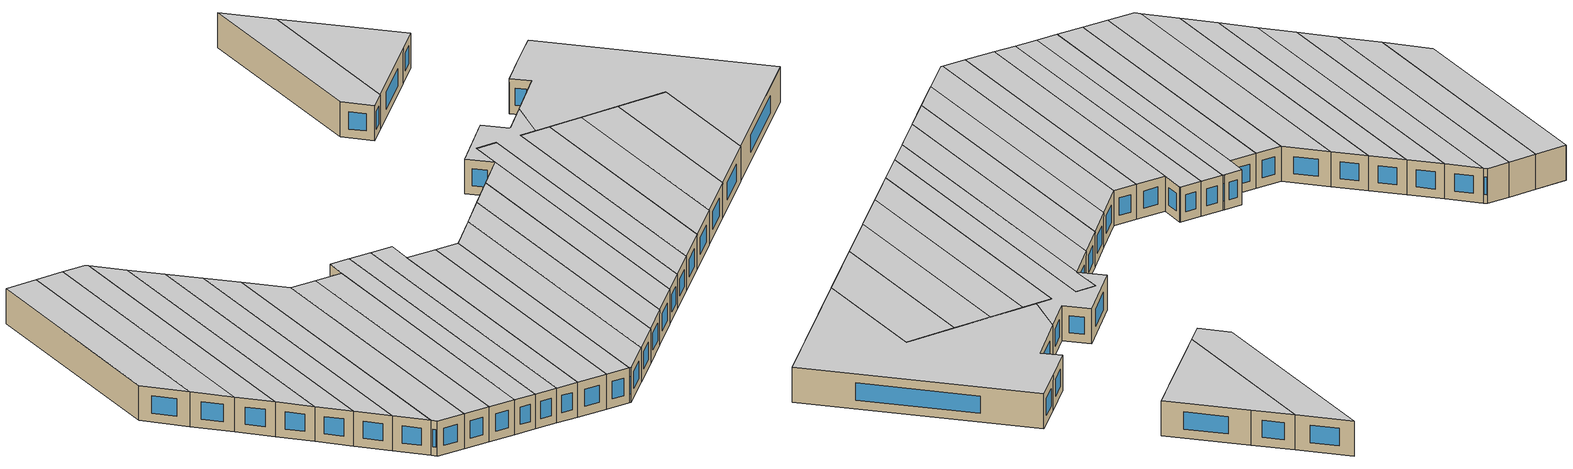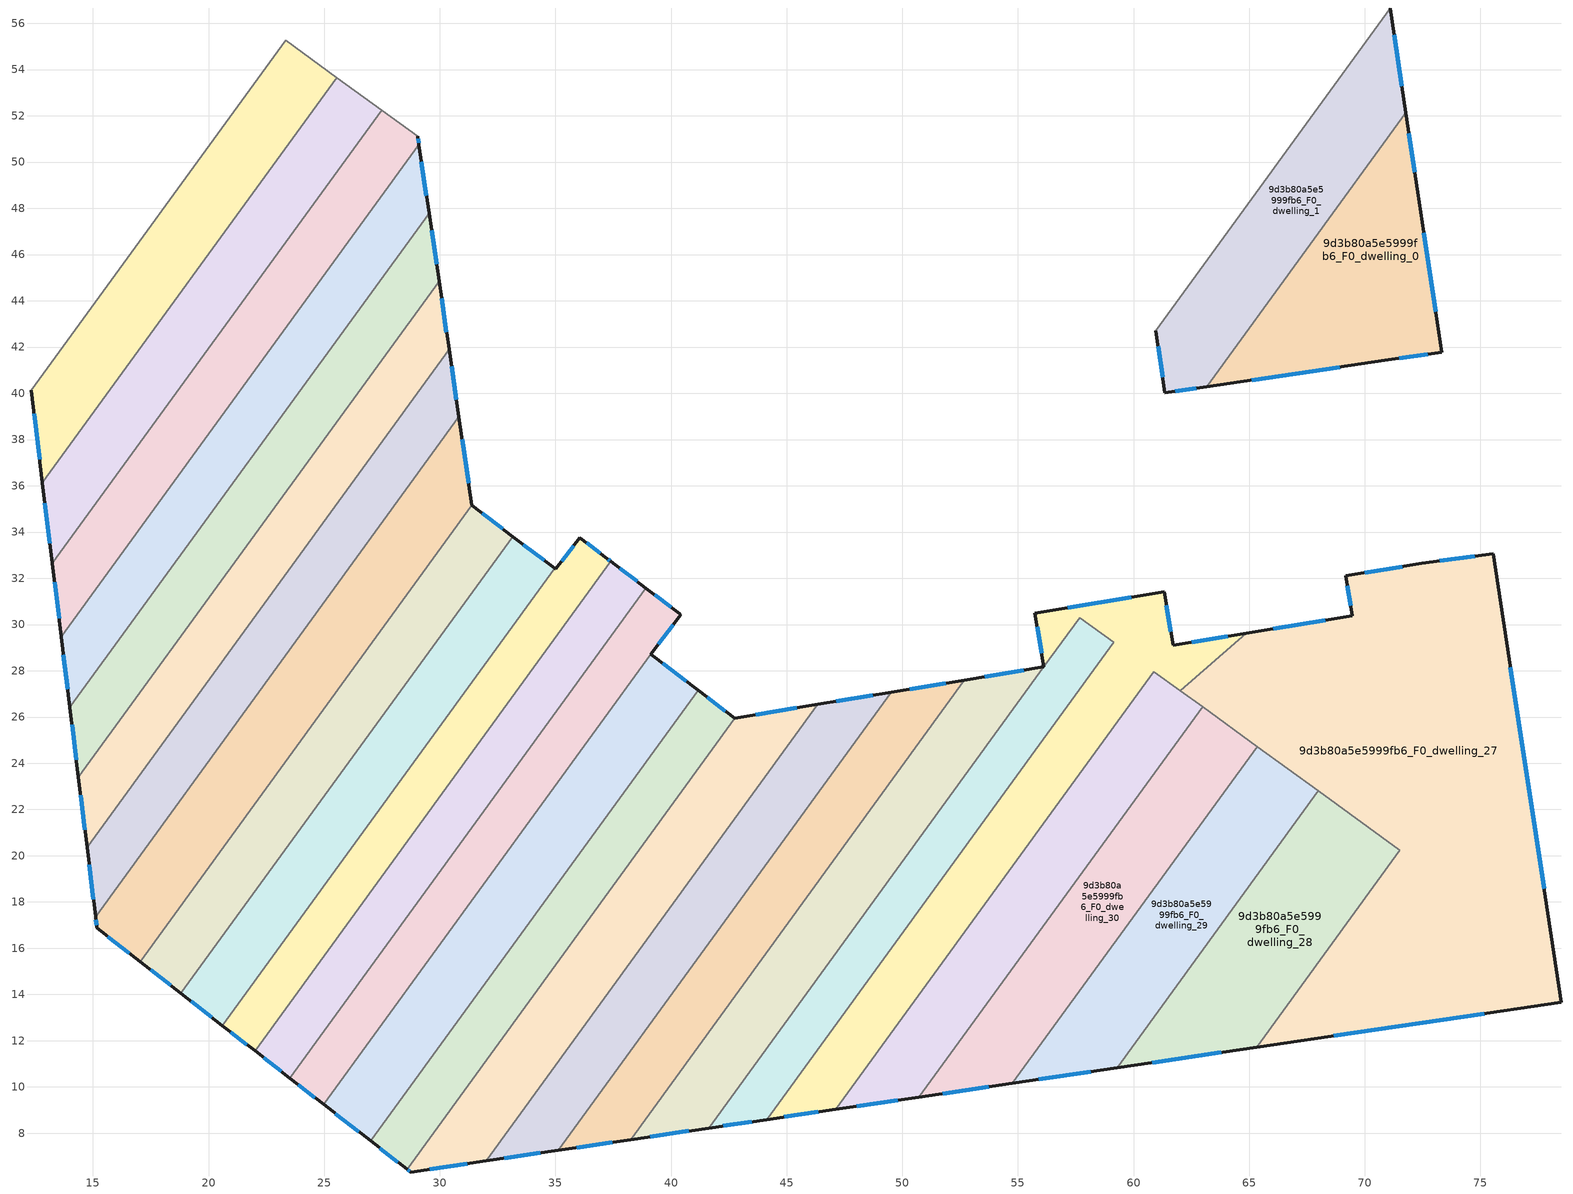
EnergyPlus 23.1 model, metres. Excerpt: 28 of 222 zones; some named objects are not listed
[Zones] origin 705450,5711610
9d3b80a5e5999fb6_F0_dwelling_0
 floor ground (EU_floor_Construction): 71.77,52.12 72.28,48.69 73.34,41.78 70.87,41.42 63.17,40.29 z0
 wall outside (EU_wall_Construction): 63.17,40.29 70.87,41.42 73.34,41.78 72.28,48.69 71.77,52.12 z0:3
 wall to 9d3b80a5e5999fb6_F0_dwelling_1 (EU_wall_Construction): 71.77,52.12 63.17,40.29 z0:3
 window (EU_Window_Construction): 65.11,40.57 68.92,41.13 / 72.15,49.56 71.9,51.25 / 73.07,43.53 72.55,46.94 / 71.49,41.51 72.71,41.69 z0.76:2.24
 ceiling to 9d3b80a5e5999fb6_F1_dwelling_0 (EU_floor_Construction): 73.34,41.78 72.28,48.69 71.77,52.12 63.17,40.29 70.87,41.42 z3
9d3b80a5e5999fb6_F0_dwelling_1
 floor ground (EU_floor_Construction): 71.1,56.66 71.77,52.12 63.17,40.29 61.35,40.02 60.96,42.71 z0
 wall outside (EU_wall_Construction): 60.96,42.71 61.35,40.02 63.17,40.29 / 71.77,52.12 71.1,56.66 z0:3
 wall to 9d3b80a5e5999fb6_F0_dwelling_2 (EU_wall_Construction): 71.1,56.66 60.96,42.71 z0:3
 window (EU_Window_Construction): 61.06,42.03 61.25,40.7 / 71.6,53.27 71.27,55.51 / 61.81,40.09 62.71,40.22 z0.76:2.24
 ceiling to 9d3b80a5e5999fb6_F1_dwelling_1 (EU_floor_Construction): 63.17,40.29 71.77,52.12 71.1,56.66 60.96,42.71 61.35,40.02 z3
9d3b80a5e5999fb6_F0_dwelling_27
 floor ground (EU_floor_Construction): 75.54,33.07 78.5,13.66 65.32,11.72 71.51,20.24 62.02,27.14 64.88,29.62 69.46,30.38 69.17,32.11 72.46,32.64 z0
 wall outside (EU_wall_Construction): 65.32,11.72 78.5,13.66 75.54,33.07 72.46,32.64 69.17,32.11 69.46,30.38 64.88,29.62 z0:3
 wall to 9d3b80a5e5999fb6_F0_dwelling_32 (EU_wall_Construction): 64.88,29.62 62.02,27.14 z0:3
 wall to 9d3b80a5e5999fb6_F0_dwelling_28 (EU_wall_Construction): 67.99,22.8 71.51,20.24 65.32,11.72 z0:3
 wall to 9d3b80a5e5999fb6_F0_dwelling_29 (EU_wall_Construction): 65.34,24.72 67.99,22.8 z0:3
 wall to 9d3b80a5e5999fb6_F0_dwelling_30 (EU_wall_Construction): 62.98,26.44 65.34,24.72 z0:3
 wall to 9d3b80a5e5999fb6_F0_dwelling_31 (EU_wall_Construction): 62.02,27.14 62.98,26.44 z0:3
 window (EU_Window_Construction): 68.3,30.19 66.04,29.81 / 69.24,31.67 69.38,30.82 / 71.63,32.5 70,32.24 / 74.76,32.96 73.24,32.75 / 77.75,18.57 76.29,28.16 / 68.65,12.21 75.17,13.17 z0.76:2.24
 ceiling to 9d3b80a5e5999fb6_F1_dwelling_27 (EU_floor_Construction): 78.5,13.66 75.54,33.07 72.46,32.64 69.17,32.11 69.46,30.38 64.88,29.62 62.02,27.14 71.51,20.24 65.32,11.72 z3
9d3b80a5e5999fb6_F0_dwelling_28
 floor ground (EU_floor_Construction): 71.51,20.24 65.32,11.72 59.29,10.83 67.99,22.8 z0
 wall outside (EU_wall_Construction): 59.29,10.83 65.32,11.72 z0:3
 wall to 9d3b80a5e5999fb6_F0_dwelling_29 (EU_wall_Construction): 67.99,22.8 59.29,10.83 z0:3
 window (EU_Window_Construction): 60.81,11.05 63.79,11.49 z0.76:2.24
 ceiling to 9d3b80a5e5999fb6_F1_dwelling_28 (EU_floor_Construction): 65.32,11.72 71.51,20.24 67.99,22.8 59.29,10.83 z3
9d3b80a5e5999fb6_F0_dwelling_29
 floor ground (EU_floor_Construction): 67.99,22.8 59.29,10.83 54.76,10.16 65.34,24.72 z0
 wall outside (EU_wall_Construction): 54.76,10.16 59.29,10.83 z0:3
 wall to 9d3b80a5e5999fb6_F0_dwelling_30 (EU_wall_Construction): 65.34,24.72 54.76,10.16 z0:3
 window (EU_Window_Construction): 55.91,10.33 58.14,10.66 z0.76:2.24
 ceiling to 9d3b80a5e5999fb6_F1_dwelling_29 (EU_floor_Construction): 59.29,10.83 67.99,22.8 65.34,24.72 54.76,10.16 z3
9d3b80a5e5999fb6_F0_dwelling_30
 floor ground (EU_floor_Construction): 65.34,24.72 54.76,10.16 50.72,9.57 62.98,26.44 z0
 wall outside (EU_wall_Construction): 50.72,9.57 54.76,10.16 z0:3
 wall to 9d3b80a5e5999fb6_F0_dwelling_31 (EU_wall_Construction): 62.98,26.44 50.72,9.57 z0:3
 window (EU_Window_Construction): 51.74,9.72 53.74,10.01 z0.76:2.24
 ceiling to 9d3b80a5e5999fb6_F1_dwelling_30 (EU_floor_Construction): 54.76,10.16 65.34,24.72 62.98,26.44 50.72,9.57 z3
9d3b80a5e5999fb6_F0_dwelling_31
 floor ground (EU_floor_Construction): 62.98,26.44 50.72,9.57 47.13,9.04 60.88,27.96 z0
 wall outside (EU_wall_Construction): 47.13,9.04 50.72,9.57 z0:3
 wall to 9d3b80a5e5999fb6_F0_dwelling_32 (EU_wall_Construction): 62.02,27.14 60.88,27.96 47.13,9.04 z0:3
 window (EU_Window_Construction): 48.03,9.17 49.81,9.43 z0.76:2.24
 ceiling to 9d3b80a5e5999fb6_F1_dwelling_31 (EU_floor_Construction): 50.72,9.57 62.98,26.44 60.88,27.96 47.13,9.04 z3
9d3b80a5e5999fb6_F0_dwelling_32
 floor ground (EU_floor_Construction): 64.88,29.62 62.02,27.14 60.88,27.96 47.13,9.04 44.13,8.59 59.13,29.24 57.67,30.3 56.12,28.17 55.74,30.49 61.32,31.42 61.7,29.1 z0
 wall outside (EU_wall_Construction): 64.88,29.62 61.7,29.1 61.32,31.42 55.74,30.49 56.12,28.17 / 44.13,8.59 47.13,9.04 z0:3
 wall to 9d3b80a5e5999fb6_F0_dwelling_33 (EU_wall_Construction): 56.12,28.17 57.67,30.3 59.13,29.24 44.13,8.59 z0:3
 window (EU_Window_Construction): 55.83,29.9 56.02,28.76 / 59.91,31.18 57.15,30.73 / 61.61,29.68 61.42,30.83 / 64.08,29.49 62.51,29.23 / 44.89,8.71 46.37,8.92 z0.76:2.24
 ceiling to 9d3b80a5e5999fb6_F1_dwelling_32 (EU_floor_Construction): 47.13,9.04 60.88,27.96 62.02,27.14 64.88,29.62 61.7,29.1 61.32,31.42 55.74,30.49 56.12,28.17 57.67,30.3 59.13,29.24 44.13,8.59 z3
9d3b80a5e5999fb6_F0_dwelling_33
 floor ground (EU_floor_Construction): 59.13,29.24 44.13,8.59 41.63,8.22 57.67,30.3 z0
 wall outside (EU_wall_Construction): 41.63,8.22 44.13,8.59 z0:3
 wall to 9d3b80a5e5999fb6_F0_dwelling_34 (EU_wall_Construction): 56.12,28.17 41.63,8.22 z0:3
 window (EU_Window_Construction): 42.26,8.32 43.5,8.5 z0.76:2.24
 ceiling to 9d3b80a5e5999fb6_F1_dwelling_33 (EU_floor_Construction): 44.13,8.59 59.13,29.24 57.67,30.3 41.63,8.22 z3
9d3b80a5e5999fb6_F0_dwelling_34
 floor ground (EU_floor_Construction): 56.12,28.17 41.63,8.22 38.25,7.73 52.69,27.6 z0
 wall outside (EU_wall_Construction): 56.12,28.17 52.69,27.6 / 38.25,7.73 41.63,8.22 z0:3
 wall to 9d3b80a5e5999fb6_F0_dwelling_35 (EU_wall_Construction): 52.69,27.6 38.25,7.73 z0:3
 window (EU_Window_Construction): 55.25,28.02 53.56,27.74 / 39.1,7.85 40.77,8.1 z0.76:2.24
 ceiling to 9d3b80a5e5999fb6_F1_dwelling_34 (EU_floor_Construction): 41.63,8.22 56.12,28.17 52.69,27.6 38.25,7.73 z3
9d3b80a5e5999fb6_F0_dwelling_35
 floor ground (EU_floor_Construction): 52.69,27.6 38.25,7.73 35.13,7.27 49.52,27.07 z0
 wall outside (EU_wall_Construction): 52.69,27.6 49.52,27.07 / 35.13,7.27 38.25,7.73 z0:3
 wall to 9d3b80a5e5999fb6_F0_dwelling_36 (EU_wall_Construction): 49.52,27.07 35.13,7.27 z0:3
 window (EU_Window_Construction): 51.89,27.46 50.32,27.2 / 35.92,7.38 37.46,7.61 z0.76:2.24
 ceiling to 9d3b80a5e5999fb6_F1_dwelling_35 (EU_floor_Construction): 38.25,7.73 52.69,27.6 49.52,27.07 35.13,7.27 z3
9d3b80a5e5999fb6_F0_dwelling_36
 floor ground (EU_floor_Construction): 49.52,27.07 35.13,7.27 32,6.81 46.35,26.54 z0
 wall outside (EU_wall_Construction): 49.52,27.07 46.35,26.54 / 32,6.81 35.13,7.27 z0:3
 wall to 9d3b80a5e5999fb6_F0_dwelling_37 (EU_wall_Construction): 46.35,26.54 32,6.81 z0:3
 window (EU_Window_Construction): 48.72,26.94 47.15,26.68 / 32.79,6.92 34.34,7.15 z0.76:2.24
 ceiling to 9d3b80a5e5999fb6_F1_dwelling_36 (EU_floor_Construction): 35.13,7.27 49.52,27.07 46.35,26.54 32,6.81 z3
9d3b80a5e5999fb6_F0_dwelling_37
 floor ground (EU_floor_Construction): 46.35,26.54 32,6.81 28.74,6.32 28.58,6.44 42.75,25.95 z0
 wall outside (EU_wall_Construction): 28.58,6.44 28.74,6.32 32,6.81 / 46.35,26.54 42.75,25.95 z0:3
 wall to 9d3b80a5e5999fb6_F0_dwelling_38 (EU_wall_Construction): 42.75,25.95 28.58,6.44 z0:3
 window (EU_Window_Construction): 28.62,6.41 28.7,6.35 / 45.44,26.39 43.66,26.1 / 29.56,6.45 31.18,6.68 z0.76:2.24
 ceiling to 9d3b80a5e5999fb6_F1_dwelling_37 (EU_floor_Construction): 32,6.81 46.35,26.54 42.75,25.95 28.58,6.44 28.74,6.32 z3
9d3b80a5e5999fb6_F0_dwelling_38
 floor ground (EU_floor_Construction): 42.75,25.95 28.58,6.44 27,7.67 41.16,27.16 z0
 wall outside (EU_wall_Construction): 42.75,25.95 41.16,27.16 / 27,7.67 28.58,6.44 z0:3
 wall to 9d3b80a5e5999fb6_F0_dwelling_39 (EU_wall_Construction): 41.16,27.16 27,7.67 z0:3
 window (EU_Window_Construction): 42.35,26.25 41.57,26.85 / 27.4,7.36 28.18,6.75 z0.76:2.24
 ceiling to 9d3b80a5e5999fb6_F1_dwelling_38 (EU_floor_Construction): 28.58,6.44 42.75,25.95 41.16,27.16 27,7.67 z3
9d3b80a5e5999fb6_F0_dwelling_39
 floor ground (EU_floor_Construction): 41.16,27.16 27,7.67 24.97,9.25 39.11,28.72 z0
 wall outside (EU_wall_Construction): 41.16,27.16 39.11,28.72 / 24.97,9.25 27,7.67 z0:3
 wall to 9d3b80a5e5999fb6_F0_dwelling_40 (EU_wall_Construction): 39.11,28.72 24.97,9.25 z0:3
 window (EU_Window_Construction): 40.65,27.55 39.63,28.32 / 25.48,8.85 26.49,8.07 z0.76:2.24
 ceiling to 9d3b80a5e5999fb6_F1_dwelling_39 (EU_floor_Construction): 27,7.67 41.16,27.16 39.11,28.72 24.97,9.25 z3
9d3b80a5e5999fb6_F0_dwelling_40
 floor ground (EU_floor_Construction): 40.38,30.46 40.42,30.43 39.11,28.72 24.97,9.25 23.51,10.39 38.91,31.58 z0
 wall outside (EU_wall_Construction): 39.11,28.72 40.42,30.43 40.38,30.46 38.91,31.58 / 23.51,10.39 24.97,9.25 z0:3
 wall to 9d3b80a5e5999fb6_F0_dwelling_41 (EU_wall_Construction): 38.91,31.58 23.51,10.39 z0:3
 window (EU_Window_Construction): 40.01,30.74 39.28,31.29 / 39.44,29.15 40.09,30 / 23.88,10.1 24.6,9.54 z0.76:2.24
 ceiling to 9d3b80a5e5999fb6_F1_dwelling_40 (EU_floor_Construction): 24.97,9.25 39.11,28.72 40.42,30.43 40.38,30.46 38.91,31.58 23.51,10.39 z3
9d3b80a5e5999fb6_F0_dwelling_41
 floor ground (EU_floor_Construction): 38.91,31.58 23.51,10.39 22.01,11.56 37.4,32.73 z0
 wall outside (EU_wall_Construction): 22.01,11.56 23.51,10.39 / 38.91,31.58 37.4,32.73 z0:3
 wall to 9d3b80a5e5999fb6_F0_dwelling_42 (EU_wall_Construction): 37.4,32.73 22.01,11.56 z0:3
 window (EU_Window_Construction): 22.39,11.26 23.13,10.68 / 38.53,31.87 37.78,32.44 z0.76:2.24
 ceiling to 9d3b80a5e5999fb6_F1_dwelling_41 (EU_floor_Construction): 23.51,10.39 38.91,31.58 37.4,32.73 22.01,11.56 z3
9d3b80a5e5999fb6_F0_dwelling_42
 floor ground (EU_floor_Construction): 37.24,32.85 37.4,32.73 22.01,11.56 20.6,12.65 34.97,32.43 35,32.4 36.05,33.76 z0
 wall outside (EU_wall_Construction): 37.4,32.73 37.24,32.85 36.05,33.76 35,32.4 34.97,32.43 / 20.6,12.65 22.01,11.56 z0:3
 wall to 9d3b80a5e5999fb6_F0_dwelling_43 (EU_wall_Construction): 34.97,32.43 20.6,12.65 z0:3
 window (EU_Window_Construction): 35.79,33.42 35.27,32.75 / 36.94,33.08 36.35,33.53 / 37.36,32.76 37.28,32.82 / 20.96,12.38 21.65,11.84 z0.76:2.24
 ceiling to 9d3b80a5e5999fb6_F1_dwelling_42 (EU_floor_Construction): 22.01,11.56 37.4,32.73 37.24,32.85 36.05,33.76 35,32.4 34.97,32.43 20.6,12.65 z3
9d3b80a5e5999fb6_F0_dwelling_43
 floor ground (EU_floor_Construction): 34.97,32.43 20.6,12.65 18.8,14.05 33.16,33.8 z0
 wall outside (EU_wall_Construction): 18.8,14.05 20.6,12.65 / 34.97,32.43 33.16,33.8 z0:3
 wall to 9d3b80a5e5999fb6_F0_dwelling_44 (EU_wall_Construction): 33.16,33.8 18.8,14.05 z0:3
 window (EU_Window_Construction): 19.26,13.7 20.14,13.01 / 34.51,32.78 33.62,33.46 z0.76:2.24
 ceiling to 9d3b80a5e5999fb6_F1_dwelling_43 (EU_floor_Construction): 20.6,12.65 34.97,32.43 33.16,33.8 18.8,14.05 z3
9d3b80a5e5999fb6_F0_dwelling_44
 floor ground (EU_floor_Construction): 33.16,33.8 18.8,14.05 17.05,15.42 31.39,35.15 z0
 wall outside (EU_wall_Construction): 33.16,33.8 31.39,35.15 / 17.05,15.42 18.8,14.05 z0:3
 wall to 9d3b80a5e5999fb6_F0_dwelling_45 (EU_wall_Construction): 31.39,35.15 17.05,15.42 z0:3
 window (EU_Window_Construction): 32.71,34.15 31.84,34.81 / 17.49,15.07 18.36,14.4 z0.76:2.24
 ceiling to 9d3b80a5e5999fb6_F1_dwelling_44 (EU_floor_Construction): 18.8,14.05 33.16,33.8 31.39,35.15 17.05,15.42 z3
9d3b80a5e5999fb6_F0_dwelling_45
 floor ground (EU_floor_Construction): 30.83,38.98 31.39,35.15 17.05,15.42 15.17,16.88 15.11,17.36 z0
 wall outside (EU_wall_Construction): 31.39,35.15 30.83,38.98 / 15.11,17.36 15.17,16.88 17.05,15.42 z0:3
 wall to 9d3b80a5e5999fb6_F0_dwelling_46 (EU_wall_Construction): 30.83,38.98 15.11,17.36 z0:3
 window (EU_Window_Construction): 31.25,36.12 30.97,38.01 / 15.65,16.51 16.57,15.79 / 15.13,17.23 15.16,17 z0.76:2.24
 ceiling to 9d3b80a5e5999fb6_F1_dwelling_45 (EU_floor_Construction): 17.05,15.42 31.39,35.15 30.83,38.98 15.11,17.36 15.17,16.88 z3
9d3b80a5e5999fb6_F0_dwelling_46
 floor ground (EU_floor_Construction): 30.4,41.91 30.83,38.98 15.11,17.36 14.74,20.37 z0
 wall outside (EU_wall_Construction): 14.74,20.37 15.11,17.36 / 30.83,38.98 30.4,41.91 z0:3
 wall to 9d3b80a5e5999fb6_F0_dwelling_47 (EU_wall_Construction): 30.4,41.91 14.74,20.37 z0:3
 window (EU_Window_Construction): 14.84,19.6 15.02,18.12 / 30.72,39.72 30.51,41.16 z0.76:2.24
 ceiling to 9d3b80a5e5999fb6_F1_dwelling_46 (EU_floor_Construction): 15.11,17.36 30.83,38.98 30.4,41.91 14.74,20.37 z3
9d3b80a5e5999fb6_F0_dwelling_47
 floor ground (EU_floor_Construction): 29.96,44.84 30.4,41.91 14.74,20.37 14.37,23.39 z0
 wall outside (EU_wall_Construction): 14.37,23.39 14.74,20.37 / 30.4,41.91 29.96,44.84 z0:3
 wall to 9d3b80a5e5999fb6_F0_dwelling_48 (EU_wall_Construction): 29.96,44.84 14.37,23.39 z0:3
 window (EU_Window_Construction): 14.47,22.63 14.65,21.13 / 30.29,42.65 30.07,44.1 z0.76:2.24
 ceiling to 9d3b80a5e5999fb6_F1_dwelling_47 (EU_floor_Construction): 14.74,20.37 30.4,41.91 29.96,44.84 14.37,23.39 z3
9d3b80a5e5999fb6_F0_dwelling_48
 floor ground (EU_floor_Construction): 29.53,47.79 29.96,44.84 14.37,23.39 14,26.42 z0
 wall outside (EU_wall_Construction): 14,26.42 14.37,23.39 / 29.96,44.84 29.53,47.79 z0:3
 wall to 9d3b80a5e5999fb6_F0_dwelling_49 (EU_wall_Construction): 29.53,47.79 14,26.42 z0:3
 window (EU_Window_Construction): 14.1,25.66 14.28,24.16 / 29.86,45.59 29.64,47.05 z0.76:2.24
 ceiling to 9d3b80a5e5999fb6_F1_dwelling_48 (EU_floor_Construction): 14.37,23.39 29.96,44.84 29.53,47.79 14,26.42 z3
9d3b80a5e5999fb6_F0_dwelling_49
 floor ground (EU_floor_Construction): 29.1,50.75 29.53,47.79 14,26.42 13.63,29.47 z0
 wall outside (EU_wall_Construction): 13.63,29.47 14,26.42 / 29.53,47.79 29.1,50.75 z0:3
 wall to 9d3b80a5e5999fb6_F0_dwelling_50 (EU_wall_Construction): 29.1,50.75 13.63,29.47 z0:3
 window (EU_Window_Construction): 13.72,28.7 13.91,27.19 / 29.42,48.54 29.21,50.01 z0.76:2.24
 ceiling to 9d3b80a5e5999fb6_F1_dwelling_49 (EU_floor_Construction): 14,26.42 29.53,47.79 29.1,50.75 13.63,29.47 z3
9d3b80a5e5999fb6_F0_dwelling_50
 floor ground (EU_floor_Construction): 29.05,51.1 29.1,50.75 13.63,29.47 13.24,32.64 27.49,52.24 z0
 wall outside (EU_wall_Construction): 29.1,50.75 29.05,51.1 / 13.24,32.64 13.63,29.47 z0:3
 wall to 9d3b80a5e5999fb6_F0_dwelling_51 (EU_wall_Construction): 27.49,52.24 13.24,32.64 z0:3
 wall to 9d3b80a5e5999fb6_F0_dwelling_18 (EU_wall_Construction): 29.05,51.1 27.49,52.24 z0:3
 window (EU_Window_Construction): 29.08,50.84 29.06,51.02 / 13.34,31.84 13.53,30.27 z0.76:2.24
 ceiling to 9d3b80a5e5999fb6_F1_dwelling_50 (EU_floor_Construction): 13.63,29.47 29.1,50.75 29.05,51.1 27.49,52.24 13.24,32.64 z3
9d3b80a5e5999fb6_F0_dwelling_51
 floor ground (EU_floor_Construction): 27.49,52.24 13.24,32.64 12.81,36.14 25.54,53.65 z0
 wall outside (EU_wall_Construction): 12.81,36.14 13.24,32.64 z0:3
 wall to 9d3b80a5e5999fb6_F0_dwelling_52 (EU_wall_Construction): 25.54,53.65 12.81,36.14 z0:3
 wall to 9d3b80a5e5999fb6_F0_dwelling_18 (EU_wall_Construction): 27.49,52.24 25.54,53.65 z0:3
 window (EU_Window_Construction): 12.92,35.25 13.13,33.52 z0.76:2.24
 ceiling to 9d3b80a5e5999fb6_F1_dwelling_51 (EU_floor_Construction): 13.24,32.64 27.49,52.24 25.54,53.65 12.81,36.14 z3
9d3b80a5e5999fb6_F0_dwelling_52
 floor ground (EU_floor_Construction): 25.54,53.65 12.81,36.14 12.33,40.12 23.33,55.26 z0
 wall outside (EU_wall_Construction): 12.33,40.12 12.81,36.14 z0:3
 wall to 9d3b80a5e5999fb6_F0_dwelling_53 (EU_wall_Construction): 23.33,55.26 12.33,40.12 z0:3
 wall to 9d3b80a5e5999fb6_F0_dwelling_18 (EU_wall_Construction): 25.54,53.65 23.33,55.26 z0:3
 window (EU_Window_Construction): 12.45,39.11 12.69,37.15 z0.76:2.24
 ceiling to 9d3b80a5e5999fb6_F1_dwelling_52 (EU_floor_Construction): 12.81,36.14 25.54,53.65 23.33,55.26 12.33,40.12 z3
[Building]
EU S2 Campaign: North Axis=0; Terrain=City; Solar Distribution=FullExterior
[Site:Location]
London: Latitude=51.5; Longitude=-0.5; Time Zone=0; Elevation=25
[SizingPeriod:WeatherFileDays]
AnnualSizingPeriod: Begin Month=1; Begin Day of Month=1; End Month=12; End Day of Month=31; Day of Week for Start Day=Monday; Use Weather File Daylight Saving Period=No; Use Weather File Rain and Snow Indicators=No
[MATERIAL]
EU_InternalMass_Material: Roughness=MediumRough; Thickness=0.1; Conductivity=1; Density=1800; Specific Heat=900; Thermal Absorptance=0.9; Solar Absorptance=0.7; Visible Absorptance=0.7
[MATERIAL:NOMASS] Roughness=MediumRough; Thermal Absorptance=0.9; Solar Absorptance=0.7; Visible Absorptance=0.7
Name | Thermal Resistance
EU_wall_NoMass | 0.655885
EU_floor_NoMass | 2.16442
[WINDOWMATERIAL:SIMPLEGLAZINGSYSTEM]
EU_Window_SimpleGlazing: UFactor=2.91071; Solar Heat Gain Coefficient=0.76; Visible Transmittance=0.76
[CONSTRUCTION]
EU_wall_Construction: EU_wall_NoMass
EU_floor_Construction: EU_floor_NoMass
EU_Window_Construction: EU_Window_SimpleGlazing
EU_InternalMass_Construction: EU_InternalMass_Material
[ZONE] Type=1; Multiplier=1; Ceiling Height=autocalculate; Floor Area=autocalculate; Part of Total Floor Area=Yes
Name | Volume
9d3b80a5e5999fb6_F0_dwelling_0 | 161.084
9d3b80a5e5999fb6_F0_dwelling_1 | 161.039
9d3b80a5e5999fb6_F0_dwelling_27 | 579.562
9d3b80a5e5999fb6_F0_dwelling_28 | 165.539
9d3b80a5e5999fb6_F0_dwelling_29 | 160.792
9d3b80a5e5999fb6_F0_dwelling_30 | 170.284
9d3b80a5e5999fb6_F0_dwelling_31 | 172.258
9d3b80a5e5999fb6_F0_dwelling_32 | 203.999
9d3b80a5e5999fb6_F0_dwelling_33 | 143.049
9d3b80a5e5999fb6_F0_dwelling_34 | 180.338
9d3b80a5e5999fb6_F0_dwelling_35 | 165.538
9d3b80a5e5999fb6_F0_dwelling_36 | 165.576
9d3b80a5e5999fb6_F0_dwelling_37 | 186.638
9d3b80a5e5999fb6_F0_dwelling_38 | 144.413
9d3b80a5e5999fb6_F0_dwelling_39 | 186.09
9d3b80a5e5999fb6_F0_dwelling_40 | 144.995
9d3b80a5e5999fb6_F0_dwelling_41 | 149.777
9d3b80a5e5999fb6_F0_dwelling_42 | 139.741
9d3b80a5e5999fb6_F0_dwelling_43 | 166.769
9d3b80a5e5999fb6_F0_dwelling_44 | 162.686
9d3b80a5e5999fb6_F0_dwelling_45 | 208.689
9d3b80a5e5999fb6_F0_dwelling_46 | 165.53
9d3b80a5e5999fb6_F0_dwelling_47 | 165.566
9d3b80a5e5999fb6_F0_dwelling_48 | 165.464
9d3b80a5e5999fb6_F0_dwelling_49 | 165.587
9d3b80a5e5999fb6_F0_dwelling_50 | 165.583
9d3b80a5e5999fb6_F0_dwelling_51 | 165.495
9d3b80a5e5999fb6_F0_dwelling_52 | 165.532
[INTERNALMASS] Construction=EU_InternalMass_Construction
Name | Zone or ZoneList | Surface Area
9d3b80a5e5999fb6_F0_dwelling_0_EU_InternalMass | 9d3b80a5e5999fb6_F0_dwelling_0 | 53.6944
9d3b80a5e5999fb6_F0_dwelling_1_EU_InternalMass | 9d3b80a5e5999fb6_F0_dwelling_1 | 53.6797
9d3b80a5e5999fb6_F0_dwelling_27_EU_InternalMass | 9d3b80a5e5999fb6_F0_dwelling_27 | 193.182
9d3b80a5e5999fb6_F0_dwelling_28_EU_InternalMass | 9d3b80a5e5999fb6_F0_dwelling_28 | 55.1797
9d3b80a5e5999fb6_F0_dwelling_29_EU_InternalMass | 9d3b80a5e5999fb6_F0_dwelling_29 | 53.5972
9d3b80a5e5999fb6_F0_dwelling_30_EU_InternalMass | 9d3b80a5e5999fb6_F0_dwelling_30 | 56.7615
9d3b80a5e5999fb6_F0_dwelling_31_EU_InternalMass | 9d3b80a5e5999fb6_F0_dwelling_31 | 57.4194
9d3b80a5e5999fb6_F0_dwelling_32_EU_InternalMass | 9d3b80a5e5999fb6_F0_dwelling_32 | 67.9996
9d3b80a5e5999fb6_F0_dwelling_33_EU_InternalMass | 9d3b80a5e5999fb6_F0_dwelling_33 | 47.6856
9d3b80a5e5999fb6_F0_dwelling_34_EU_InternalMass | 9d3b80a5e5999fb6_F0_dwelling_34 | 60.1129
9d3b80a5e5999fb6_F0_dwelling_35_EU_InternalMass | 9d3b80a5e5999fb6_F0_dwelling_35 | 55.1797
9d3b80a5e5999fb6_F0_dwelling_36_EU_InternalMass | 9d3b80a5e5999fb6_F0_dwelling_36 | 55.1919
9d3b80a5e5999fb6_F0_dwelling_37_EU_InternalMass | 9d3b80a5e5999fb6_F0_dwelling_37 | 62.2128
9d3b80a5e5999fb6_F0_dwelling_38_EU_InternalMass | 9d3b80a5e5999fb6_F0_dwelling_38 | 48.1374
9d3b80a5e5999fb6_F0_dwelling_39_EU_InternalMass | 9d3b80a5e5999fb6_F0_dwelling_39 | 62.0303
9d3b80a5e5999fb6_F0_dwelling_40_EU_InternalMass | 9d3b80a5e5999fb6_F0_dwelling_40 | 48.3321
9d3b80a5e5999fb6_F0_dwelling_41_EU_InternalMass | 9d3b80a5e5999fb6_F0_dwelling_41 | 49.934
9d3b80a5e5999fb6_F0_dwelling_42_EU_InternalMass | 9d3b80a5e5999fb6_F0_dwelling_42 | 46.5727
9d3b80a5e5999fb6_F0_dwelling_43_EU_InternalMass | 9d3b80a5e5999fb6_F0_dwelling_43 | 55.5971
9d3b80a5e5999fb6_F0_dwelling_44_EU_InternalMass | 9d3b80a5e5999fb6_F0_dwelling_44 | 54.2222
9d3b80a5e5999fb6_F0_dwelling_45_EU_InternalMass | 9d3b80a5e5999fb6_F0_dwelling_45 | 69.563
9d3b80a5e5999fb6_F0_dwelling_46_EU_InternalMass | 9d3b80a5e5999fb6_F0_dwelling_46 | 55.1766
9d3b80a5e5999fb6_F0_dwelling_47_EU_InternalMass | 9d3b80a5e5999fb6_F0_dwelling_47 | 55.1891
9d3b80a5e5999fb6_F0_dwelling_48_EU_InternalMass | 9d3b80a5e5999fb6_F0_dwelling_48 | 55.1548
9d3b80a5e5999fb6_F0_dwelling_49_EU_InternalMass | 9d3b80a5e5999fb6_F0_dwelling_49 | 55.1959
9d3b80a5e5999fb6_F0_dwelling_50_EU_InternalMass | 9d3b80a5e5999fb6_F0_dwelling_50 | 55.1944
9d3b80a5e5999fb6_F0_dwelling_51_EU_InternalMass | 9d3b80a5e5999fb6_F0_dwelling_51 | 55.1648
9d3b80a5e5999fb6_F0_dwelling_52_EU_InternalMass | 9d3b80a5e5999fb6_F0_dwelling_52 | 55.1772
[OTHEREQUIPMENT] Fuel Type=Electricity; Design Level Calculation Method=Watts/Area; Power per Zone Floor Area=1; Fraction Latent=0; Fraction Radiant=0; Fraction Lost=0; Carbon Dioxide Generation Rate=0; EndUse Subcategory=EU_Step8_InternalGains
Name | Zone or ZoneList or Space or SpaceList | Schedule
EU_Step8_InternalGain_9d3b80a5e5999fb6_F0_dwelling_0_f000 | 9d3b80a5e5999fb6_F0_dwelling_0 | EU_Step8_GainSchedule_9d3b80a5e5999fb6_F0_dwelling_0_f000
EU_Step8_InternalGain_9d3b80a5e5999fb6_F0_dwelling_1_f000 | 9d3b80a5e5999fb6_F0_dwelling_1 | EU_Step8_GainSchedule_9d3b80a5e5999fb6_F0_dwelling_1_f000
EU_Step8_InternalGain_9d3b80a5e5999fb6_F0_dwelling_27_f000 | 9d3b80a5e5999fb6_F0_dwelling_27 | EU_Step8_GainSchedule_9d3b80a5e5999fb6_F0_dwelling_27_f000
EU_Step8_InternalGain_9d3b80a5e5999fb6_F0_dwelling_28_f000 | 9d3b80a5e5999fb6_F0_dwelling_28 | EU_Step8_GainSchedule_9d3b80a5e5999fb6_F0_dwelling_28_f000
EU_Step8_InternalGain_9d3b80a5e5999fb6_F0_dwelling_29_f000 | 9d3b80a5e5999fb6_F0_dwelling_29 | EU_Step8_GainSchedule_9d3b80a5e5999fb6_F0_dwelling_29_f000
EU_Step8_InternalGain_9d3b80a5e5999fb6_F0_dwelling_30_f000 | 9d3b80a5e5999fb6_F0_dwelling_30 | EU_Step8_GainSchedule_9d3b80a5e5999fb6_F0_dwelling_30_f000
EU_Step8_InternalGain_9d3b80a5e5999fb6_F0_dwelling_31_f000 | 9d3b80a5e5999fb6_F0_dwelling_31 | EU_Step8_GainSchedule_9d3b80a5e5999fb6_F0_dwelling_31_f000
EU_Step8_InternalGain_9d3b80a5e5999fb6_F0_dwelling_32_f000 | 9d3b80a5e5999fb6_F0_dwelling_32 | EU_Step8_GainSchedule_9d3b80a5e5999fb6_F0_dwelling_32_f000
EU_Step8_InternalGain_9d3b80a5e5999fb6_F0_dwelling_33_f000 | 9d3b80a5e5999fb6_F0_dwelling_33 | EU_Step8_GainSchedule_9d3b80a5e5999fb6_F0_dwelling_33_f000
EU_Step8_InternalGain_9d3b80a5e5999fb6_F0_dwelling_34_f000 | 9d3b80a5e5999fb6_F0_dwelling_34 | EU_Step8_GainSchedule_9d3b80a5e5999fb6_F0_dwelling_34_f000
EU_Step8_InternalGain_9d3b80a5e5999fb6_F0_dwelling_35_f000 | 9d3b80a5e5999fb6_F0_dwelling_35 | EU_Step8_GainSchedule_9d3b80a5e5999fb6_F0_dwelling_35_f000
EU_Step8_InternalGain_9d3b80a5e5999fb6_F0_dwelling_36_f000 | 9d3b80a5e5999fb6_F0_dwelling_36 | EU_Step8_GainSchedule_9d3b80a5e5999fb6_F0_dwelling_36_f000
EU_Step8_InternalGain_9d3b80a5e5999fb6_F0_dwelling_37_f000 | 9d3b80a5e5999fb6_F0_dwelling_37 | EU_Step8_GainSchedule_9d3b80a5e5999fb6_F0_dwelling_37_f000
EU_Step8_InternalGain_9d3b80a5e5999fb6_F0_dwelling_38_f000 | 9d3b80a5e5999fb6_F0_dwelling_38 | EU_Step8_GainSchedule_9d3b80a5e5999fb6_F0_dwelling_38_f000
EU_Step8_InternalGain_9d3b80a5e5999fb6_F0_dwelling_39_f000 | 9d3b80a5e5999fb6_F0_dwelling_39 | EU_Step8_GainSchedule_9d3b80a5e5999fb6_F0_dwelling_39_f000
EU_Step8_InternalGain_9d3b80a5e5999fb6_F0_dwelling_40_f000 | 9d3b80a5e5999fb6_F0_dwelling_40 | EU_Step8_GainSchedule_9d3b80a5e5999fb6_F0_dwelling_40_f000
EU_Step8_InternalGain_9d3b80a5e5999fb6_F0_dwelling_41_f000 | 9d3b80a5e5999fb6_F0_dwelling_41 | EU_Step8_GainSchedule_9d3b80a5e5999fb6_F0_dwelling_41_f000
EU_Step8_InternalGain_9d3b80a5e5999fb6_F0_dwelling_42_f000 | 9d3b80a5e5999fb6_F0_dwelling_42 | EU_Step8_GainSchedule_9d3b80a5e5999fb6_F0_dwelling_42_f000
EU_Step8_InternalGain_9d3b80a5e5999fb6_F0_dwelling_43_f000 | 9d3b80a5e5999fb6_F0_dwelling_43 | EU_Step8_GainSchedule_9d3b80a5e5999fb6_F0_dwelling_43_f000
EU_Step8_InternalGain_9d3b80a5e5999fb6_F0_dwelling_44_f000 | 9d3b80a5e5999fb6_F0_dwelling_44 | EU_Step8_GainSchedule_9d3b80a5e5999fb6_F0_dwelling_44_f000
EU_Step8_InternalGain_9d3b80a5e5999fb6_F0_dwelling_45_f000 | 9d3b80a5e5999fb6_F0_dwelling_45 | EU_Step8_GainSchedule_9d3b80a5e5999fb6_F0_dwelling_45_f000
EU_Step8_InternalGain_9d3b80a5e5999fb6_F0_dwelling_46_f000 | 9d3b80a5e5999fb6_F0_dwelling_46 | EU_Step8_GainSchedule_9d3b80a5e5999fb6_F0_dwelling_46_f000
EU_Step8_InternalGain_9d3b80a5e5999fb6_F0_dwelling_47_f000 | 9d3b80a5e5999fb6_F0_dwelling_47 | EU_Step8_GainSchedule_9d3b80a5e5999fb6_F0_dwelling_47_f000
EU_Step8_InternalGain_9d3b80a5e5999fb6_F0_dwelling_48_f000 | 9d3b80a5e5999fb6_F0_dwelling_48 | EU_Step8_GainSchedule_9d3b80a5e5999fb6_F0_dwelling_48_f000
EU_Step8_InternalGain_9d3b80a5e5999fb6_F0_dwelling_49_f000 | 9d3b80a5e5999fb6_F0_dwelling_49 | EU_Step8_GainSchedule_9d3b80a5e5999fb6_F0_dwelling_49_f000
EU_Step8_InternalGain_9d3b80a5e5999fb6_F0_dwelling_50_f000 | 9d3b80a5e5999fb6_F0_dwelling_50 | EU_Step8_GainSchedule_9d3b80a5e5999fb6_F0_dwelling_50_f000
EU_Step8_InternalGain_9d3b80a5e5999fb6_F0_dwelling_51_f000 | 9d3b80a5e5999fb6_F0_dwelling_51 | EU_Step8_GainSchedule_9d3b80a5e5999fb6_F0_dwelling_51_f000
EU_Step8_InternalGain_9d3b80a5e5999fb6_F0_dwelling_52_f000 | 9d3b80a5e5999fb6_F0_dwelling_52 | EU_Step8_GainSchedule_9d3b80a5e5999fb6_F0_dwelling_52_f000
[ZONEVENTILATION:DESIGNFLOWRATE] Schedule=EU_AlwaysOn; Design Flow Rate Calculation Method=AirChanges/Hour; Air Changes per Hour=0.462017; Ventilation Type=Natural; Fan Pressure Rise=0; Fan Total Efficiency=1; Constant Term Coefficient=1; Temperature Term Coefficient=0; Velocity Term Coefficient=0; Velocity Squared Term Coefficient=0; Minimum Indoor Temperature=-100; Maximum Indoor Temperature=100; Delta Temperature=-100; Minimum Outdoor Temperature=-100; Maximum Outdoor Temperature=100; Maximum Wind Speed=40
Name | Zone or ZoneList or Space or SpaceList
EU_ConstantAir_9d3b80a5e5999fb6_F0_dwelling_0 | 9d3b80a5e5999fb6_F0_dwelling_0
EU_ConstantAir_9d3b80a5e5999fb6_F0_dwelling_1 | 9d3b80a5e5999fb6_F0_dwelling_1
EU_ConstantAir_9d3b80a5e5999fb6_F0_dwelling_27 | 9d3b80a5e5999fb6_F0_dwelling_27
EU_ConstantAir_9d3b80a5e5999fb6_F0_dwelling_28 | 9d3b80a5e5999fb6_F0_dwelling_28
EU_ConstantAir_9d3b80a5e5999fb6_F0_dwelling_29 | 9d3b80a5e5999fb6_F0_dwelling_29
EU_ConstantAir_9d3b80a5e5999fb6_F0_dwelling_30 | 9d3b80a5e5999fb6_F0_dwelling_30
EU_ConstantAir_9d3b80a5e5999fb6_F0_dwelling_31 | 9d3b80a5e5999fb6_F0_dwelling_31
EU_ConstantAir_9d3b80a5e5999fb6_F0_dwelling_32 | 9d3b80a5e5999fb6_F0_dwelling_32
EU_ConstantAir_9d3b80a5e5999fb6_F0_dwelling_33 | 9d3b80a5e5999fb6_F0_dwelling_33
EU_ConstantAir_9d3b80a5e5999fb6_F0_dwelling_34 | 9d3b80a5e5999fb6_F0_dwelling_34
EU_ConstantAir_9d3b80a5e5999fb6_F0_dwelling_35 | 9d3b80a5e5999fb6_F0_dwelling_35
EU_ConstantAir_9d3b80a5e5999fb6_F0_dwelling_36 | 9d3b80a5e5999fb6_F0_dwelling_36
EU_ConstantAir_9d3b80a5e5999fb6_F0_dwelling_37 | 9d3b80a5e5999fb6_F0_dwelling_37
EU_ConstantAir_9d3b80a5e5999fb6_F0_dwelling_38 | 9d3b80a5e5999fb6_F0_dwelling_38
EU_ConstantAir_9d3b80a5e5999fb6_F0_dwelling_39 | 9d3b80a5e5999fb6_F0_dwelling_39
EU_ConstantAir_9d3b80a5e5999fb6_F0_dwelling_40 | 9d3b80a5e5999fb6_F0_dwelling_40
EU_ConstantAir_9d3b80a5e5999fb6_F0_dwelling_41 | 9d3b80a5e5999fb6_F0_dwelling_41
EU_ConstantAir_9d3b80a5e5999fb6_F0_dwelling_42 | 9d3b80a5e5999fb6_F0_dwelling_42
EU_ConstantAir_9d3b80a5e5999fb6_F0_dwelling_43 | 9d3b80a5e5999fb6_F0_dwelling_43
EU_ConstantAir_9d3b80a5e5999fb6_F0_dwelling_44 | 9d3b80a5e5999fb6_F0_dwelling_44
EU_ConstantAir_9d3b80a5e5999fb6_F0_dwelling_45 | 9d3b80a5e5999fb6_F0_dwelling_45
EU_ConstantAir_9d3b80a5e5999fb6_F0_dwelling_46 | 9d3b80a5e5999fb6_F0_dwelling_46
EU_ConstantAir_9d3b80a5e5999fb6_F0_dwelling_47 | 9d3b80a5e5999fb6_F0_dwelling_47
EU_ConstantAir_9d3b80a5e5999fb6_F0_dwelling_48 | 9d3b80a5e5999fb6_F0_dwelling_48
EU_ConstantAir_9d3b80a5e5999fb6_F0_dwelling_49 | 9d3b80a5e5999fb6_F0_dwelling_49
EU_ConstantAir_9d3b80a5e5999fb6_F0_dwelling_50 | 9d3b80a5e5999fb6_F0_dwelling_50
EU_ConstantAir_9d3b80a5e5999fb6_F0_dwelling_51 | 9d3b80a5e5999fb6_F0_dwelling_51
EU_ConstantAir_9d3b80a5e5999fb6_F0_dwelling_52 | 9d3b80a5e5999fb6_F0_dwelling_52
[HVACTEMPLATE:THERMOSTAT] Constant Heating Setpoint=20; Constant Cooling Setpoint=50
EU_HeatOnly_9d3b80a5e5999fb6_F0_dwelling_0; EU_HeatOnly_9d3b80a5e5999fb6_F0_dwelling_1; EU_HeatOnly_9d3b80a5e5999fb6_F0_dwelling_2; EU_HeatOnly_9d3b80a5e5999fb6_F0_dwelling_3; EU_HeatOnly_9d3b80a5e5999fb6_F0_dwelling_4; EU_HeatOnly_9d3b80a5e5999fb6_F0_dwelling_5; EU_HeatOnly_9d3b80a5e5999fb6_F0_dwelling_6; EU_HeatOnly_9d3b80a5e5999fb6_F0_dwelling_7; EU_HeatOnly_9d3b80a5e5999fb6_F0_dwelling_8; EU_HeatOnly_9d3b80a5e5999fb6_F0_dwelling_9; EU_HeatOnly_9d3b80a5e5999fb6_F0_dwelling_10; EU_HeatOnly_9d3b80a5e5999fb6_F0_dwelling_11; EU_HeatOnly_9d3b80a5e5999fb6_F0_dwelling_12; EU_HeatOnly_9d3b80a5e5999fb6_F0_dwelling_13; EU_HeatOnly_9d3b80a5e5999fb6_F0_dwelling_14; EU_HeatOnly_9d3b80a5e5999fb6_F0_dwelling_15; EU_HeatOnly_9d3b80a5e5999fb6_F0_dwelling_16; EU_HeatOnly_9d3b80a5e5999fb6_F0_dwelling_17; EU_HeatOnly_9d3b80a5e5999fb6_F0_dwelling_18; EU_HeatOnly_9d3b80a5e5999fb6_F0_dwelling_19; EU_HeatOnly_9d3b80a5e5999fb6_F0_dwelling_20; EU_HeatOnly_9d3b80a5e5999fb6_F0_dwelling_21; EU_HeatOnly_9d3b80a5e5999fb6_F0_dwelling_22; EU_HeatOnly_9d3b80a5e5999fb6_F0_dwelling_23; EU_HeatOnly_9d3b80a5e5999fb6_F0_dwelling_24; EU_HeatOnly_9d3b80a5e5999fb6_F0_dwelling_25; EU_HeatOnly_9d3b80a5e5999fb6_F0_dwelling_26; EU_HeatOnly_9d3b80a5e5999fb6_F0_dwelling_27; EU_HeatOnly_9d3b80a5e5999fb6_F0_dwelling_28; EU_HeatOnly_9d3b80a5e5999fb6_F0_dwelling_29; EU_HeatOnly_9d3b80a5e5999fb6_F0_dwelling_30; EU_HeatOnly_9d3b80a5e5999fb6_F0_dwelling_31; EU_HeatOnly_9d3b80a5e5999fb6_F0_dwelling_32; EU_HeatOnly_9d3b80a5e5999fb6_F0_dwelling_33; EU_HeatOnly_9d3b80a5e5999fb6_F0_dwelling_34; EU_HeatOnly_9d3b80a5e5999fb6_F0_dwelling_35; EU_HeatOnly_9d3b80a5e5999fb6_F0_dwelling_36; EU_HeatOnly_9d3b80a5e5999fb6_F0_dwelling_37; EU_HeatOnly_9d3b80a5e5999fb6_F0_dwelling_38; EU_HeatOnly_9d3b80a5e5999fb6_F0_dwelling_39; EU_HeatOnly_9d3b80a5e5999fb6_F0_dwelling_40; EU_HeatOnly_9d3b80a5e5999fb6_F0_dwelling_41
[HVACTEMPLATE:ZONE:IDEALLOADSAIRSYSTEM] System Availability Schedule=EU_AlwaysOn; Maximum Heating Supply Air Temperature=50; Minimum Cooling Supply Air Temperature=13; Maximum Heating Supply Air Humidity Ratio=0.0156; Minimum Cooling Supply Air Humidity Ratio=0.0077; Heating Limit=NoLimit; Cooling Limit=NoLimit; Heating Availability Schedule=EU_AlwaysOn; Cooling Availability Schedule=EU_CoolingOff; Dehumidification Control Type=ConstantSensibleHeatRatio; Cooling Sensible Heat Ratio=0.7; Dehumidification Setpoint=60; Humidification Control Type=None; Humidification Setpoint=30; Outdoor Air Method=None; Outdoor Air Flow Rate per Person=0.00944; Outdoor Air Flow Rate per Zone Floor Area=0; Outdoor Air Flow Rate per Zone=0; Demand Controlled Ventilation Type=None; Outdoor Air Economizer Type=NoEconomizer; Heat Recovery Type=None; Sensible Heat Recovery Effectiveness=0.7; Latent Heat Recovery Effectiveness=0.65
Name | Template Thermostat
9d3b80a5e5999fb6_F0_dwelling_0 | EU_HeatOnly_9d3b80a5e5999fb6_F0_dwelling_0
9d3b80a5e5999fb6_F0_dwelling_1 | EU_HeatOnly_9d3b80a5e5999fb6_F0_dwelling_1
9d3b80a5e5999fb6_F0_dwelling_27 | EU_HeatOnly_9d3b80a5e5999fb6_F0_dwelling_27
9d3b80a5e5999fb6_F0_dwelling_28 | EU_HeatOnly_9d3b80a5e5999fb6_F0_dwelling_28
9d3b80a5e5999fb6_F0_dwelling_29 | EU_HeatOnly_9d3b80a5e5999fb6_F0_dwelling_29
9d3b80a5e5999fb6_F0_dwelling_30 | EU_HeatOnly_9d3b80a5e5999fb6_F0_dwelling_30
9d3b80a5e5999fb6_F0_dwelling_31 | EU_HeatOnly_9d3b80a5e5999fb6_F0_dwelling_31
9d3b80a5e5999fb6_F0_dwelling_32 | EU_HeatOnly_9d3b80a5e5999fb6_F0_dwelling_32
9d3b80a5e5999fb6_F0_dwelling_33 | EU_HeatOnly_9d3b80a5e5999fb6_F0_dwelling_33
9d3b80a5e5999fb6_F0_dwelling_34 | EU_HeatOnly_9d3b80a5e5999fb6_F0_dwelling_34
9d3b80a5e5999fb6_F0_dwelling_35 | EU_HeatOnly_9d3b80a5e5999fb6_F0_dwelling_35
9d3b80a5e5999fb6_F0_dwelling_36 | EU_HeatOnly_9d3b80a5e5999fb6_F0_dwelling_36
9d3b80a5e5999fb6_F0_dwelling_37 | EU_HeatOnly_9d3b80a5e5999fb6_F0_dwelling_37
9d3b80a5e5999fb6_F0_dwelling_38 | EU_HeatOnly_9d3b80a5e5999fb6_F0_dwelling_38
9d3b80a5e5999fb6_F0_dwelling_39 | EU_HeatOnly_9d3b80a5e5999fb6_F0_dwelling_39
9d3b80a5e5999fb6_F0_dwelling_40 | EU_HeatOnly_9d3b80a5e5999fb6_F0_dwelling_40
9d3b80a5e5999fb6_F0_dwelling_41 | EU_HeatOnly_9d3b80a5e5999fb6_F0_dwelling_41
9d3b80a5e5999fb6_F0_dwelling_42 | EU_HeatOnly_9d3b80a5e5999fb6_F0_dwelling_42
9d3b80a5e5999fb6_F0_dwelling_43 | EU_HeatOnly_9d3b80a5e5999fb6_F0_dwelling_43
9d3b80a5e5999fb6_F0_dwelling_44 | EU_HeatOnly_9d3b80a5e5999fb6_F0_dwelling_44
9d3b80a5e5999fb6_F0_dwelling_45 | EU_HeatOnly_9d3b80a5e5999fb6_F0_dwelling_45
9d3b80a5e5999fb6_F0_dwelling_46 | EU_HeatOnly_9d3b80a5e5999fb6_F0_dwelling_46
9d3b80a5e5999fb6_F0_dwelling_47 | EU_HeatOnly_9d3b80a5e5999fb6_F0_dwelling_47
9d3b80a5e5999fb6_F0_dwelling_48 | EU_HeatOnly_9d3b80a5e5999fb6_F0_dwelling_48
9d3b80a5e5999fb6_F0_dwelling_49 | EU_HeatOnly_9d3b80a5e5999fb6_F0_dwelling_49
9d3b80a5e5999fb6_F0_dwelling_50 | EU_HeatOnly_9d3b80a5e5999fb6_F0_dwelling_50
9d3b80a5e5999fb6_F0_dwelling_51 | EU_HeatOnly_9d3b80a5e5999fb6_F0_dwelling_51
9d3b80a5e5999fb6_F0_dwelling_52 | EU_HeatOnly_9d3b80a5e5999fb6_F0_dwelling_52
[SIZING:ZONE] Zone Cooling Design Supply Air Temperature Input Method=SupplyAirTemperature; Zone Cooling Design Supply Air Temperature=13; Zone Heating Design Supply Air Temperature Input Method=SupplyAirTemperature; Zone Heating Design Supply Air Temperature=50; Zone Cooling Design Supply Air Humidity Ratio=0.008; Zone Heating Design Supply Air Humidity Ratio=0.008; Cooling Design Air Flow Method=DesignDay; Cooling Design Air Flow Rate=0; Cooling Minimum Air Flow per Zone Floor Area=0.000762; Cooling Minimum Air Flow=0; Cooling Minimum Air Flow Fraction=0.2; Heating Design Air Flow Method=DesignDay; Heating Design Air Flow Rate=0; Heating Maximum Air Flow per Zone Floor Area=0.002032; Heating Maximum Air Flow=0.141576; Heating Maximum Air Flow Fraction=0.3; Account for Dedicated Outdoor Air System=No; Dedicated Outdoor Air System Control Strategy=NeutralSupplyAir; Dedicated Outdoor Air Low Setpoint Temperature for Design=autosize; Dedicated Outdoor Air High Setpoint Temperature for Design=autosize; Zone Load Sizing Method=Sensible Load Only No Latent Load; Zone Latent Cooling Design Supply Air Humidity Ratio Input Method=HumidityRatioDifference; Zone Cooling Design Supply Air Humidity Ratio Difference=0.005; Zone Latent Heating Design Supply Air Humidity Ratio Input Method=HumidityRatioDifference; Zone Humidification Design Supply Air Humidity Ratio Difference=0.005
9d3b80a5e5999fb6_F0_dwelling_0; 9d3b80a5e5999fb6_F0_dwelling_1; 9d3b80a5e5999fb6_F0_dwelling_27; 9d3b80a5e5999fb6_F0_dwelling_28; 9d3b80a5e5999fb6_F0_dwelling_29; 9d3b80a5e5999fb6_F0_dwelling_30; 9d3b80a5e5999fb6_F0_dwelling_31; 9d3b80a5e5999fb6_F0_dwelling_32; 9d3b80a5e5999fb6_F0_dwelling_33; 9d3b80a5e5999fb6_F0_dwelling_34; 9d3b80a5e5999fb6_F0_dwelling_35; 9d3b80a5e5999fb6_F0_dwelling_36; 9d3b80a5e5999fb6_F0_dwelling_37; 9d3b80a5e5999fb6_F0_dwelling_38; 9d3b80a5e5999fb6_F0_dwelling_39; 9d3b80a5e5999fb6_F0_dwelling_40; 9d3b80a5e5999fb6_F0_dwelling_41; 9d3b80a5e5999fb6_F0_dwelling_42; 9d3b80a5e5999fb6_F0_dwelling_43; 9d3b80a5e5999fb6_F0_dwelling_44; 9d3b80a5e5999fb6_F0_dwelling_45; 9d3b80a5e5999fb6_F0_dwelling_46; 9d3b80a5e5999fb6_F0_dwelling_47; 9d3b80a5e5999fb6_F0_dwelling_48; 9d3b80a5e5999fb6_F0_dwelling_49; 9d3b80a5e5999fb6_F0_dwelling_50; 9d3b80a5e5999fb6_F0_dwelling_51; 9d3b80a5e5999fb6_F0_dwelling_52
[SCHEDULE:CONSTANT]
Name | Hourly Value
EU_AlwaysOn | 1
EU_CoolingOff | 0
[SCHEDULE:FILE] Column Number=1; Rows to Skip at Top=0; Number of Hours of Data=8760; Column Separator=Comma; Interpolate to Timestep=No; Minutes per Item=60; Adjust Schedule for Daylight Savings=Yes
Name | File
EU_Step8_GainSchedule_9d3b80a5e5999fb6_F0_dwelling_0_f000 | ../../schedules/9d3b80a5e5999fb6/9d3b80a5e5999fb6_F0_dwelling_0_f000_gain.csv
EU_Step8_GainSchedule_9d3b80a5e5999fb6_F0_dwelling_1_f000 | ../../schedules/9d3b80a5e5999fb6/9d3b80a5e5999fb6_F0_dwelling_1_f000_gain.csv
EU_Step8_GainSchedule_9d3b80a5e5999fb6_F0_dwelling_27_f000 | ../../schedules/9d3b80a5e5999fb6/9d3b80a5e5999fb6_F0_dwelling_27_f000_gain.csv
EU_Step8_GainSchedule_9d3b80a5e5999fb6_F0_dwelling_28_f000 | ../../schedules/9d3b80a5e5999fb6/9d3b80a5e5999fb6_F0_dwelling_28_f000_gain.csv
EU_Step8_GainSchedule_9d3b80a5e5999fb6_F0_dwelling_29_f000 | ../../schedules/9d3b80a5e5999fb6/9d3b80a5e5999fb6_F0_dwelling_29_f000_gain.csv
EU_Step8_GainSchedule_9d3b80a5e5999fb6_F0_dwelling_30_f000 | ../../schedules/9d3b80a5e5999fb6/9d3b80a5e5999fb6_F0_dwelling_30_f000_gain.csv
EU_Step8_GainSchedule_9d3b80a5e5999fb6_F0_dwelling_31_f000 | ../../schedules/9d3b80a5e5999fb6/9d3b80a5e5999fb6_F0_dwelling_31_f000_gain.csv
EU_Step8_GainSchedule_9d3b80a5e5999fb6_F0_dwelling_32_f000 | ../../schedules/9d3b80a5e5999fb6/9d3b80a5e5999fb6_F0_dwelling_32_f000_gain.csv
EU_Step8_GainSchedule_9d3b80a5e5999fb6_F0_dwelling_33_f000 | ../../schedules/9d3b80a5e5999fb6/9d3b80a5e5999fb6_F0_dwelling_33_f000_gain.csv
EU_Step8_GainSchedule_9d3b80a5e5999fb6_F0_dwelling_34_f000 | ../../schedules/9d3b80a5e5999fb6/9d3b80a5e5999fb6_F0_dwelling_34_f000_gain.csv
EU_Step8_GainSchedule_9d3b80a5e5999fb6_F0_dwelling_35_f000 | ../../schedules/9d3b80a5e5999fb6/9d3b80a5e5999fb6_F0_dwelling_35_f000_gain.csv
EU_Step8_GainSchedule_9d3b80a5e5999fb6_F0_dwelling_36_f000 | ../../schedules/9d3b80a5e5999fb6/9d3b80a5e5999fb6_F0_dwelling_36_f000_gain.csv
EU_Step8_GainSchedule_9d3b80a5e5999fb6_F0_dwelling_37_f000 | ../../schedules/9d3b80a5e5999fb6/9d3b80a5e5999fb6_F0_dwelling_37_f000_gain.csv
EU_Step8_GainSchedule_9d3b80a5e5999fb6_F0_dwelling_38_f000 | ../../schedules/9d3b80a5e5999fb6/9d3b80a5e5999fb6_F0_dwelling_38_f000_gain.csv
EU_Step8_GainSchedule_9d3b80a5e5999fb6_F0_dwelling_39_f000 | ../../schedules/9d3b80a5e5999fb6/9d3b80a5e5999fb6_F0_dwelling_39_f000_gain.csv
EU_Step8_GainSchedule_9d3b80a5e5999fb6_F0_dwelling_40_f000 | ../../schedules/9d3b80a5e5999fb6/9d3b80a5e5999fb6_F0_dwelling_40_f000_gain.csv
EU_Step8_GainSchedule_9d3b80a5e5999fb6_F0_dwelling_41_f000 | ../../schedules/9d3b80a5e5999fb6/9d3b80a5e5999fb6_F0_dwelling_41_f000_gain.csv
EU_Step8_GainSchedule_9d3b80a5e5999fb6_F0_dwelling_42_f000 | ../../schedules/9d3b80a5e5999fb6/9d3b80a5e5999fb6_F0_dwelling_42_f000_gain.csv
EU_Step8_GainSchedule_9d3b80a5e5999fb6_F0_dwelling_43_f000 | ../../schedules/9d3b80a5e5999fb6/9d3b80a5e5999fb6_F0_dwelling_43_f000_gain.csv
EU_Step8_GainSchedule_9d3b80a5e5999fb6_F0_dwelling_44_f000 | ../../schedules/9d3b80a5e5999fb6/9d3b80a5e5999fb6_F0_dwelling_44_f000_gain.csv
EU_Step8_GainSchedule_9d3b80a5e5999fb6_F0_dwelling_45_f000 | ../../schedules/9d3b80a5e5999fb6/9d3b80a5e5999fb6_F0_dwelling_45_f000_gain.csv
EU_Step8_GainSchedule_9d3b80a5e5999fb6_F0_dwelling_46_f000 | ../../schedules/9d3b80a5e5999fb6/9d3b80a5e5999fb6_F0_dwelling_46_f000_gain.csv
EU_Step8_GainSchedule_9d3b80a5e5999fb6_F0_dwelling_47_f000 | ../../schedules/9d3b80a5e5999fb6/9d3b80a5e5999fb6_F0_dwelling_47_f000_gain.csv
EU_Step8_GainSchedule_9d3b80a5e5999fb6_F0_dwelling_48_f000 | ../../schedules/9d3b80a5e5999fb6/9d3b80a5e5999fb6_F0_dwelling_48_f000_gain.csv
EU_Step8_GainSchedule_9d3b80a5e5999fb6_F0_dwelling_49_f000 | ../../schedules/9d3b80a5e5999fb6/9d3b80a5e5999fb6_F0_dwelling_49_f000_gain.csv
EU_Step8_GainSchedule_9d3b80a5e5999fb6_F0_dwelling_50_f000 | ../../schedules/9d3b80a5e5999fb6/9d3b80a5e5999fb6_F0_dwelling_50_f000_gain.csv
EU_Step8_GainSchedule_9d3b80a5e5999fb6_F0_dwelling_51_f000 | ../../schedules/9d3b80a5e5999fb6/9d3b80a5e5999fb6_F0_dwelling_51_f000_gain.csv
EU_Step8_GainSchedule_9d3b80a5e5999fb6_F0_dwelling_52_f000 | ../../schedules/9d3b80a5e5999fb6/9d3b80a5e5999fb6_F0_dwelling_52_f000_gain.csv
